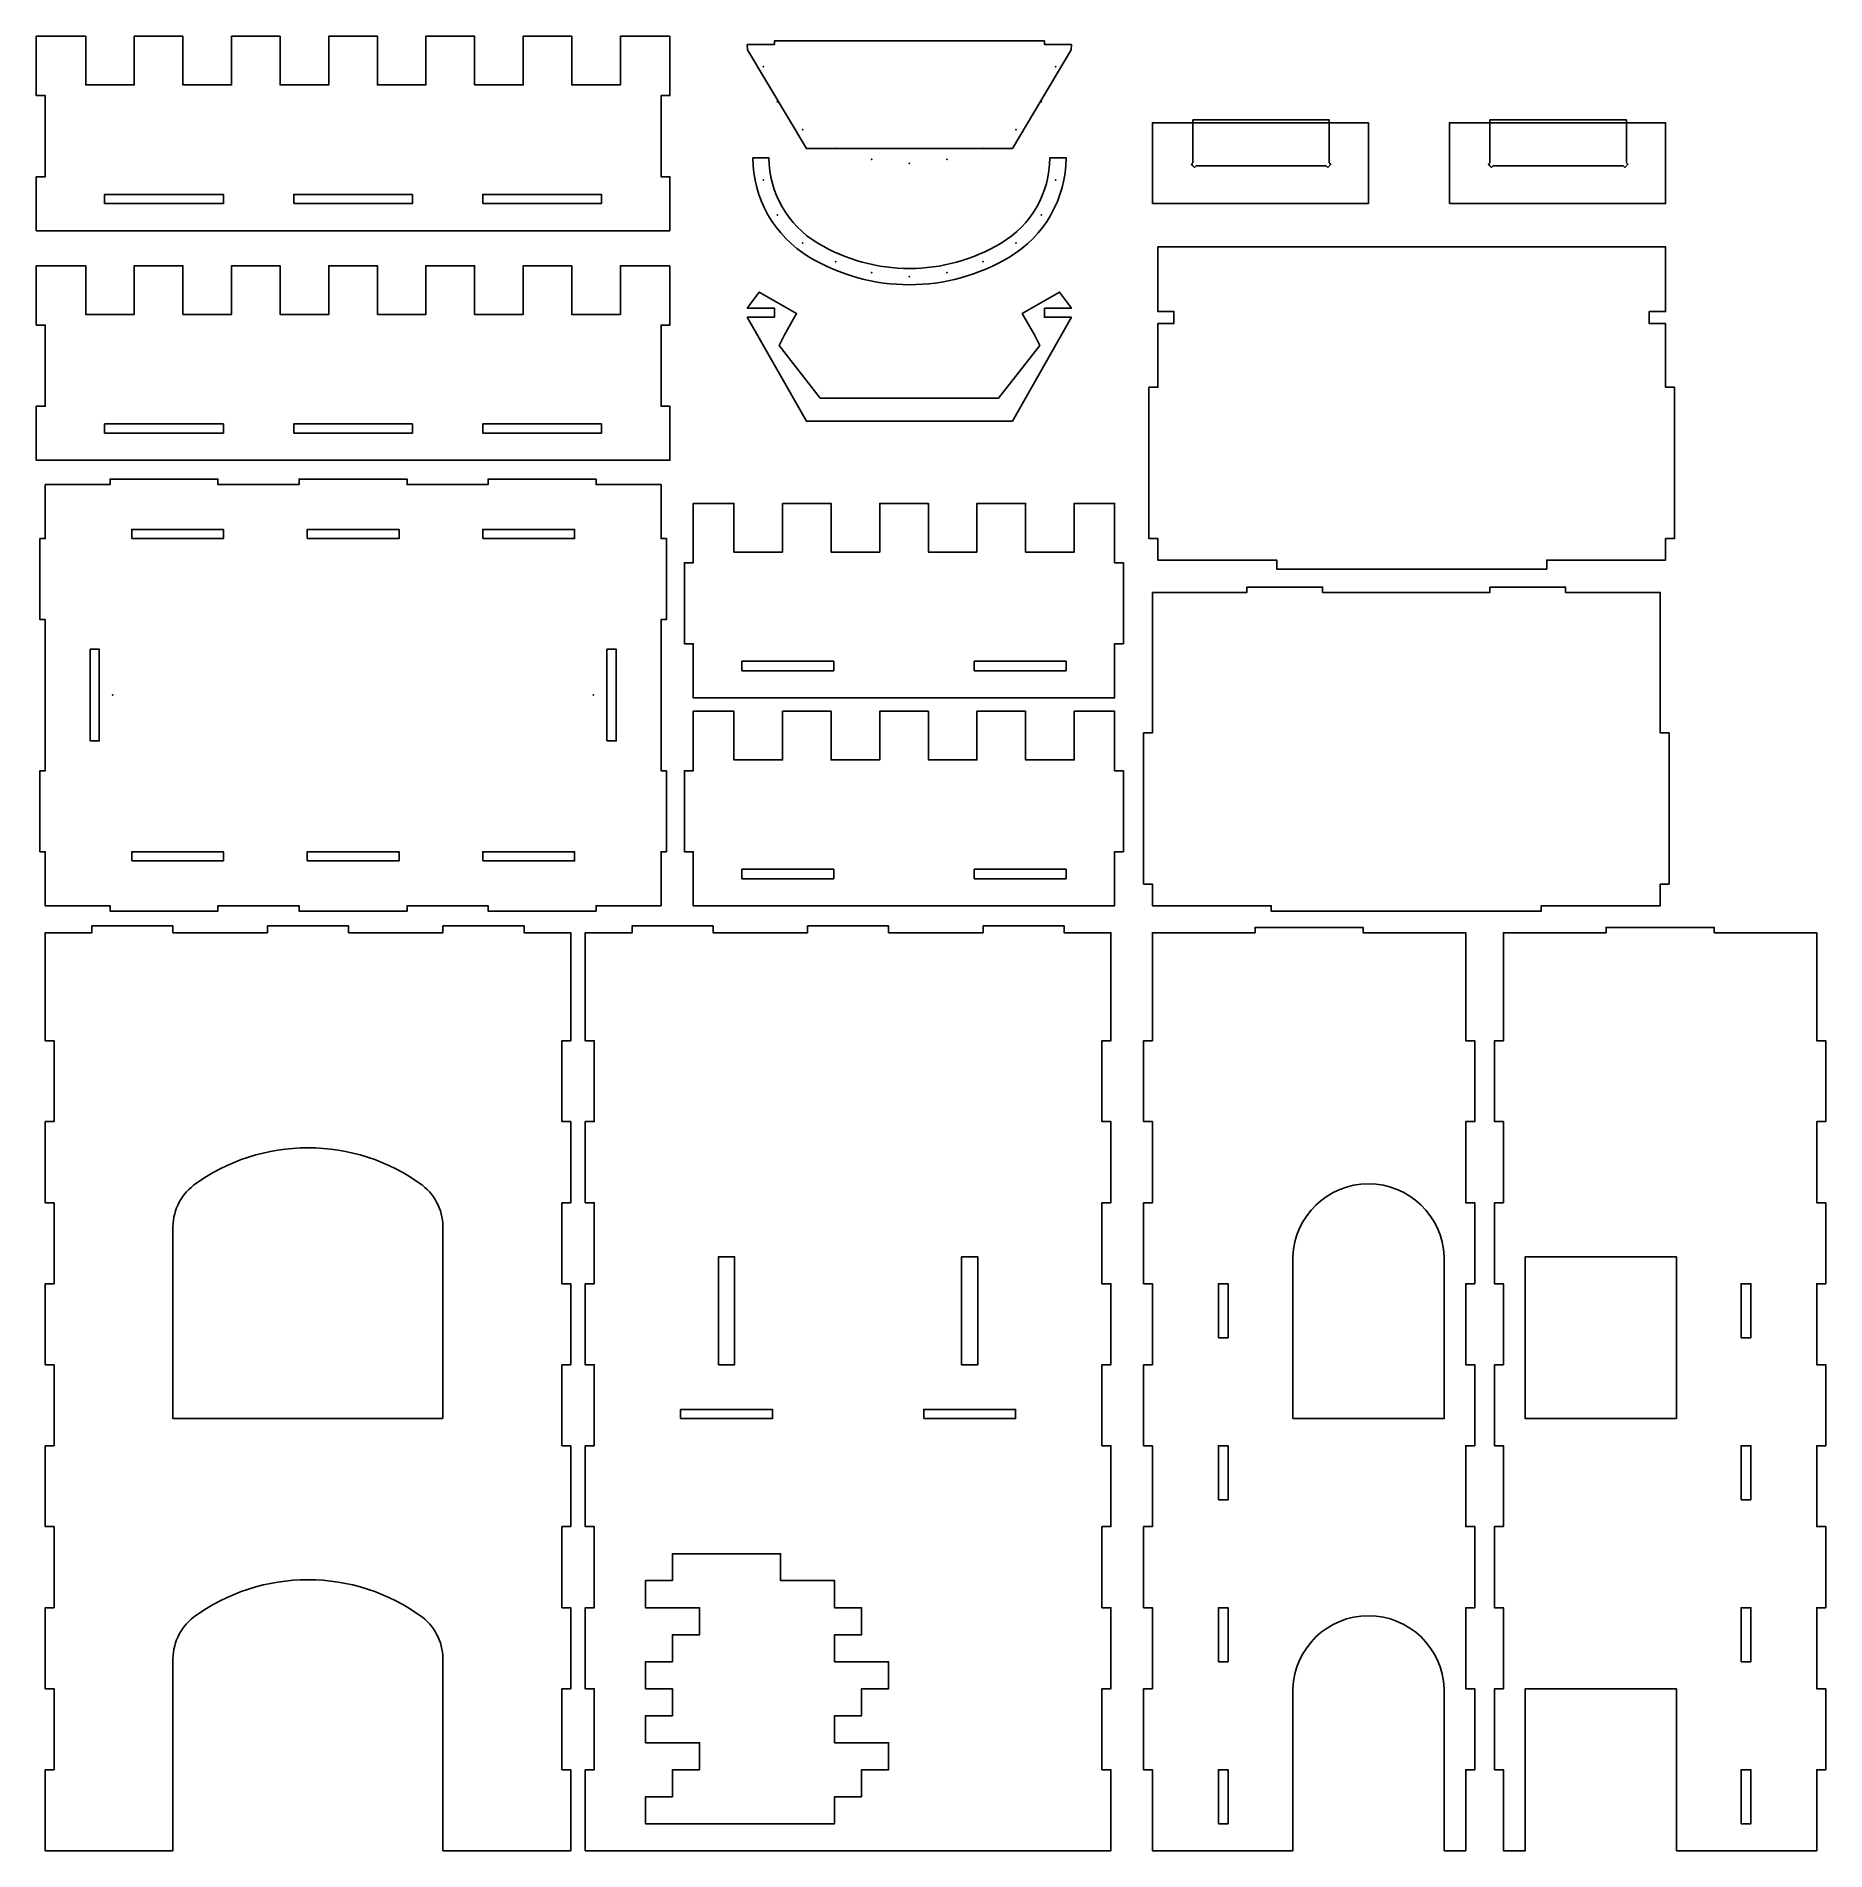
# Model space of a CAD drawing. Header units: millimetres. Extents: x -6 to 1163, y 0 to 1186.
import ezdxf

# ---------------------------------------------------------------- set-up
doc = ezdxf.new("R2010")
doc.units = ezdxf.units.MM
doc.layers.add('PAR_DEFAUT', color=70, linetype='Continuous')

msp = doc.modelspace()

# ---------------------------------------------------------------- linework, layer by layer
at = {"layer": 'PAR_DEFAUT'}
for points in [[(723.5, 1076.5), (864.7, 1076.5), (864.7, 1129.4), (723.5, 1129.4)], [(917.6, 1076.5), (1058.8, 1076.5), (1058.8, 1129.4), (917.6, 1129.4)], [(38.8, 1076.5), (116.5, 1076.5), (116.5, 1082.5), (38.8, 1082.5)], [(162.4, 1076.5), (240, 1076.5), (240, 1082.5), (162.4, 1082.5)], [(285.9, 1076.5), (363.5, 1076.5), (363.5, 1082.5), (285.9, 1082.5)], [(38.8, 926.5), (116.5, 926.5), (116.5, 932.5), (38.8, 932.5)], [(162.4, 926.5), (240, 926.5), (240, 932.5), (162.4, 932.5)], [(285.9, 926.5), (363.5, 926.5), (363.5, 932.5), (285.9, 932.5)], [(-3.5, 857.6), (-3.5, 804.7), (0, 804.7), (0, 787.1), (0, 723.5), (0, 705.9), (-3.5, 705.9), (-3.5, 652.9), (0, 652.9), (0, 617.6), (10.6, 617.6), (42.4, 617.6), (42.4, 614.1), (112.9, 614.1), (112.9, 617.6), (165.9, 617.6), (165.9, 614.1), (236.5, 614.1), (236.5, 617.6), (289.4, 617.6), (289.4, 614.1), (360, 614.1), (360, 617.6), (391.8, 617.6), (402.4, 617.6), (402.4, 652.9), (405.9, 652.9), (405.9, 705.9), (402.4, 705.9), (402.4, 723.5), (402.4, 787.1), (402.4, 804.7), (405.9, 804.7), (405.9, 857.6), (402.4, 857.6), (402.4, 892.9), (391.8, 892.9), (360, 892.9), (360, 896.5), (289.4, 896.5), (289.4, 892.9), (236.5, 892.9), (236.5, 896.5), (165.9, 896.5), (165.9, 892.9), (112.9, 892.9), (112.9, 896.5), (42.4, 896.5), (42.4, 892.9), (10.6, 892.9), (0, 892.9), (0, 857.6)], [(529.4, 753.5), (423.5, 753.5), (423.5, 788.8), (417.7, 788.8), (417.7, 824.1), (417.7, 841.8), (423.5, 841.8), (423.5, 859.4), (423.5, 880.6), (450, 880.6), (450, 848.8), (481.8, 848.8), (481.8, 880.6), (513.5, 880.6), (513.5, 848.8), (529.4, 848.8), (545.3, 848.8), (545.3, 880.6), (577.1, 880.6), (577.1, 848.8), (592.9, 848.8), (608.8, 848.8), (608.8, 880.6), (640.6, 880.6), (640.6, 848.8), (672.4, 848.8), (672.4, 880.6), (698.8, 880.6), (698.8, 859.4), (698.8, 841.8), (704.6, 841.8), (704.6, 824.1), (704.6, 788.8), (698.8, 788.8), (698.8, 753.5), (592.9, 753.5)], [(56.5, 857.6), (116.5, 857.6), (116.5, 863.6), (56.5, 863.6)], [(171.2, 857.6), (231.2, 857.6), (231.2, 863.6), (171.2, 863.6)], [(285.9, 857.6), (345.9, 857.6), (345.9, 863.6), (285.9, 863.6)], [(723.5, 822.4), (723.5, 730.6), (717.7, 730.6), (717.7, 631.8), (723.5, 631.8), (723.5, 617.6), (783.5, 617.6), (801.2, 617.6), (801.2, 614.1), (977.6, 614.1), (977.6, 617.6), (995.3, 617.6), (1055.3, 617.6), (1055.3, 631.8), (1061.1, 631.8), (1061.1, 730.6), (1055.3, 730.6), (1055.3, 822.4), (993.5, 822.4), (993.5, 825.9), (944.1, 825.9), (944.1, 822.4), (834.7, 822.4), (834.7, 825.9), (785.3, 825.9), (785.3, 822.4)], [(29.3, 725.3), (35.3, 725.3), (35.3, 785.3), (29.3, 785.3)], [(367.1, 725.3), (373.1, 725.3), (373.1, 785.3), (367.1, 785.3)], [(455.3, 771.2), (515.3, 771.2), (515.3, 777.4), (455.3, 777.4)], [(607.1, 771.2), (667.1, 771.2), (667.1, 777.4), (607.1, 777.4)], [(529.4, 617.6), (423.5, 617.6), (423.5, 652.9), (417.7, 652.9), (417.7, 688.2), (417.7, 705.9), (423.5, 705.9), (423.5, 723.5), (423.5, 744.7), (450, 744.7), (450, 712.9), (481.8, 712.9), (481.8, 744.7), (513.5, 744.7), (513.5, 712.9), (529.4, 712.9), (545.3, 712.9), (545.3, 744.7), (577.1, 744.7), (577.1, 712.9), (592.9, 712.9), (608.8, 712.9), (608.8, 744.7), (640.6, 744.7), (640.6, 712.9), (672.4, 712.9), (672.4, 744.7), (698.8, 744.7), (698.8, 723.5), (698.8, 705.9), (704.6, 705.9), (704.6, 688.2), (704.6, 652.9), (698.8, 652.9), (698.8, 617.6), (592.9, 617.6)], [(56.5, 646.9), (116.5, 646.9), (116.5, 652.9), (56.5, 652.9)], [(171.2, 646.9), (231.2, 646.9), (231.2, 652.9), (171.2, 652.9)], [(285.9, 646.9), (345.9, 646.9), (345.9, 652.9), (285.9, 652.9)], [(455.3, 635.3), (515.3, 635.3), (515.3, 641.5), (455.3, 641.5)], [(607.1, 635.3), (667.1, 635.3), (667.1, 641.5), (607.1, 641.5)], [(408.2, 0), (411.2, 0), (417, 0), (632.3, 0), (638.1, 0), (641.1, 0), (647.3, 0), (649.9, 0), (655.8, 0), (692.3, 0), (696.4, 0), (696.4, 52.9), (690.5, 52.9), (690.5, 105.9), (696.4, 105.9), (696.4, 158.8), (690.5, 158.8), (690.5, 211.8), (696.4, 211.8), (696.4, 264.7), (690.5, 264.7), (690.5, 300), (690.5, 317.6), (696.4, 317.6), (696.4, 370.6), (690.5, 370.6), (690.5, 423.5), (696.4, 423.5), (696.4, 441.2), (696.4, 476.5), (690.5, 476.5), (690.5, 529.4), (696.4, 529.4), (696.4, 547.1), (696.4, 582.4), (696.4, 600), (692.3, 600), (665.8, 600), (665.8, 604.4), (612.9, 604.4), (612.9, 600), (551.1, 600), (551.1, 604.4), (498.2, 604.4), (498.2, 600), (436.4, 600), (436.4, 604.4), (383.5, 604.4), (383.5, 600), (357, 600), (352.9, 600), (352.9, 582.4), (352.9, 529.4), (358.8, 529.4), (358.8, 476.5), (352.9, 476.5), (352.9, 423.5), (358.8, 423.5), (358.8, 370.6), (352.9, 370.6), (352.9, 317.6), (358.8, 317.6), (358.8, 300), (358.8, 264.7), (352.9, 264.7), (352.9, 211.8), (358.8, 211.8), (358.8, 158.8), (352.9, 158.8), (352.9, 105.9), (358.8, 105.9), (358.8, 52.9), (352.9, 52.9), (352.9, 0), (357, 0), (393.5, 0), (399.4, 0), (402, 0)], [(439.9, 317.6), (450.5, 317.6), (450.5, 388.2), (439.9, 388.2)], [(598.8, 317.6), (609.4, 317.6), (609.4, 388.2), (598.8, 388.2)], [(766.6, 335.3), (772.9, 335.3), (772.9, 370.6), (766.6, 370.6)], [(1108.2, 335.3), (1114.6, 335.3), (1114.6, 370.6), (1108.2, 370.6)], [(415.2, 282.4), (475.2, 282.4), (475.2, 288.4), (415.2, 288.4)], [(574.1, 282.4), (634.1, 282.4), (634.1, 288.4), (574.1, 288.4)], [(766.6, 229.4), (772.9, 229.4), (772.9, 264.7), (766.6, 264.7)], [(1108.2, 229.4), (1114.6, 229.4), (1114.6, 264.7), (1108.2, 264.7)], [(409.9, 17.6), (392.3, 17.6), (392.3, 35.3), (409.9, 35.3), (409.9, 52.9), (427.6, 52.9), (427.6, 70.6), (409.9, 70.6), (392.3, 70.6), (392.3, 88.2), (409.9, 88.2), (409.9, 105.9), (392.3, 105.9), (392.3, 123.5), (409.9, 123.5), (409.9, 141.2), (427.6, 141.2), (427.6, 158.8), (392.3, 158.8), (392.3, 176.5), (409.9, 176.5), (409.9, 194.1), (462.9, 194.1), (480.5, 194.1), (480.5, 176.5), (515.8, 176.5), (515.8, 158.8), (533.5, 158.8), (533.5, 141.2), (515.8, 141.2), (515.8, 123.5), (551.1, 123.5), (551.1, 105.9), (533.5, 105.9), (533.5, 88.2), (515.8, 88.2), (515.8, 70.6), (551.1, 70.6), (551.1, 52.9), (533.5, 52.9), (533.5, 35.3), (515.8, 35.3), (515.8, 17.6)], [(766.6, 123.5), (772.9, 123.5), (772.9, 158.8), (766.6, 158.8)], [(1108.2, 123.5), (1114.6, 123.5), (1114.6, 158.8), (1108.2, 158.8)], [(766.6, 17.6), (772.9, 17.6), (772.9, 52.9), (766.6, 52.9)], [(1108.2, 17.6), (1114.6, 17.6), (1114.6, 52.9), (1108.2, 52.9)]]:
    msp.add_lwpolyline(points, close=True, dxfattribs=at)
for points in [[(462.4, 1106.5), (472.9, 1106.5, 0.263449), (504.8, 1050.7, 0.276984), (624.6, 1050.7, 0.263449), (656.5, 1106.5), (667.1, 1106.5, -0.263449), (630.1, 1041.6, -0.276984), (499.3, 1041.6, -0.263449)], [(259.9, 0), (279.4, 0), (285.2, 0), (288.2, 0), (294.4, 0), (297, 0), (302.8, 0), (339.4, 0), (343.4, 0), (343.4, 52.9), (337.6, 52.9), (337.6, 105.9), (343.4, 105.9), (343.4, 158.8), (337.6, 158.8), (337.6, 211.8), (343.4, 211.8), (343.4, 264.7), (337.6, 264.7), (337.6, 300), (337.6, 317.6), (343.4, 317.6), (343.4, 370.6), (337.6, 370.6), (337.6, 423.5), (343.4, 423.5), (343.4, 441.2), (343.4, 476.5), (337.6, 476.5), (337.6, 529.4), (343.4, 529.4), (343.4, 547.1), (343.4, 582.4), (343.4, 600), (339.4, 600), (312.9, 600), (312.9, 604.4), (259.9, 604.4), (259.9, 600), (198.2, 600), (198.2, 604.4), (145.2, 604.4), (145.2, 600), (83.5, 600), (83.5, 604.4), (30.5, 604.4), (30.5, 600), (4.1, 600), (0, 600), (0, 582.4), (0, 529.4), (5.8, 529.4), (5.8, 476.5), (0, 476.5), (0, 423.5), (5.8, 423.5), (5.8, 370.6), (0, 370.6), (0, 317.6), (5.8, 317.6), (5.8, 300), (5.8, 264.7), (0, 264.7), (0, 211.8), (5.8, 211.8), (5.8, 158.8), (0, 158.8), (0, 105.9), (5.8, 105.9), (5.8, 52.9), (0, 52.9), (0, 0), (4.1, 0), (40.6, 0), (46.4, 0), (49.1, 0), (55.2, 0), (58.2, 0), (64.1, 0), (83.5, 0), (83.5, 105.9), (83.5, 123.5, -0.241037), (96.9, 152.6, -0.327984), (246.5, 152.6, -0.241037), (259.9, 123.5), (259.9, 105.9)], [(914.1, 0), (917.6, 0), (923.5, 0), (928.2, 0), (928.2, 52.9), (934.1, 52.9), (934.1, 105.9), (928.2, 105.9), (928.2, 158.8), (934.1, 158.8), (934.1, 211.8), (928.2, 211.8), (928.2, 264.7), (934.1, 264.7), (934.1, 317.6), (928.2, 317.6), (928.2, 370.6), (934.1, 370.6), (934.1, 423.5), (928.2, 423.5), (928.2, 476.5), (934.1, 476.5), (934.1, 529.4), (928.2, 529.4), (928.2, 582.4), (928.2, 600), (923.5, 600), (917.6, 600), (896.5, 600), (867, 600), (861.2, 600), (861.2, 603.5), (790.6, 603.5), (790.6, 600), (761.1, 600), (755.3, 600), (734.1, 600), (729.4, 600), (723.5, 600), (723.5, 582.4), (723.5, 529.4), (717.7, 529.4), (717.7, 476.5), (723.5, 476.5), (723.5, 423.5), (717.7, 423.5), (717.7, 370.6), (723.5, 370.6), (723.5, 317.6), (717.7, 317.6), (717.7, 264.7), (723.5, 264.7), (723.5, 211.8), (717.7, 211.8), (717.7, 158.8), (723.5, 158.8), (723.5, 105.9), (717.7, 105.9), (717.7, 52.9), (723.5, 52.9), (723.5, 0), (729.4, 0), (734.1, 0), (755.3, 0), (761.1, 0), (815.3, 0), (815.3, 105.9, -0.964923), (914.1, 105.9)], [(259.9, 282.4), (259.9, 388.2), (259.9, 405.9, 0.241037), (246.5, 434.9, 0.327984), (96.9, 434.9, 0.241037), (83.5, 405.9), (83.5, 388.2), (83.5, 282.4)], [(815.3, 282.4), (815.3, 388.2, -0.964923), (914.1, 388.2), (914.1, 282.4)]]:
    msp.add_lwpolyline(points, format="xyb", close=True, dxfattribs=at)
for points in [[(408.2, 1185.9, 0), (408.2, 1164.7, 0), (408.2, 1147.1, 0), (402.4, 1147.1, 0), (402.4, 1129.4, 0), (402.4, 1094.1, 0), (408.2, 1094.1, 0), (408.2, 1058.8, 0), (-5.8, 1058.8, 0), (-5.8, 1094.1, 0), (0, 1094.1, 0), (0, 1129.4, 0), (0, 1147.1, 0), (-5.8, 1147.1, 0), (-5.8, 1164.7, 0), (-5.8, 1185.9, 0), (0, 1185.9, 0), (26.5, 1185.9, 0), (26.5, 1154.1, 0), (58.2, 1154.1, 0), (58.2, 1185.9, 0), (90, 1185.9, 0), (90, 1154.1, 0), (121.8, 1154.1, 0), (121.8, 1185.9, 0), (153.5, 1185.9, 0), (153.5, 1154.1, 0), (185.3, 1154.1, 0), (185.3, 1185.9, 0), (197.6, 1185.9, 0), (204.7, 1185.9, 0), (217.1, 1185.9, 0), (217.1, 1154.1, 0), (248.8, 1154.1, 0), (248.8, 1185.9, 0), (280.6, 1185.9, 0), (280.6, 1154.1, 0), (312.4, 1154.1, 0), (312.4, 1185.9, 0), (344.1, 1185.9, 0), (344.1, 1154.1, 0), (375.9, 1154.1, 0), (375.9, 1185.9, 0), (402.4, 1185.9, 0)], [(458.8, 1180.6, 0), (458.9, 1177.1, 0), (497.4, 1112.5, 0), (632, 1112.5, 0), (670.5, 1177.1, 0), (670.6, 1180.6, 0), (652.9, 1180.6, 0), (652.9, 1182.9, 0), (476.5, 1182.9, 0), (476.5, 1180.6, 0)], [(837.1, 1101.2, 0), (752, 1101.2, 0), (751, 1100.2, 0), (750, 1101.2, 0), (749, 1102.2, 0), (750, 1103.2, 0), (750, 1131.2, 0), (839.1, 1131.2, 0), (839.1, 1103.2, 0), (840.1, 1102.2, 0), (838.1, 1100.2, 0)], [(1031.2, 1101.2, 0), (946.1, 1101.2, 0), (945.1, 1100.2, 0), (944.1, 1101.2, 0), (943.1, 1102.2, 0), (944.1, 1103.2, 0), (944.1, 1131.2, 0), (1033.2, 1131.2, 0), (1033.2, 1103.2, 0), (1034.2, 1102.2, 0), (1032.2, 1100.2, 0)], [(727.1, 998.1, 0), (727.1, 956.5, 0), (721.2, 956.5, 0), (721.2, 857.6, 0), (727.1, 857.6, 0), (727.1, 843.5, 0), (787.1, 843.5, 0), (804.7, 843.5, 0), (804.7, 837.7, 0), (981.2, 837.7, 0), (981.2, 843.5, 0), (998.8, 843.5, 0), (1058.8, 843.5, 0), (1058.8, 857.6, 0), (1064.6, 857.6, 0), (1064.6, 956.5, 0), (1058.8, 956.5, 0), (1058.8, 998.1, 0), (1057.1, 998.1, 0), (1048.2, 998.1, 0), (1048.2, 1005.9, 0), (1057.1, 1005.9, 0), (1058.8, 1005.9, 0), (1058.8, 1048.2, 0), (997.1, 1048.2, 0), (947.6, 1048.2, 0), (838.2, 1048.2, 0), (788.8, 1048.2, 0), (727.1, 1048.2, 0), (727.1, 1005.9, 0), (728.8, 1005.9, 0), (737.6, 1005.9, 0), (737.6, 998.1, 0), (728.8, 998.1, 0)], [(408.2, 1035.9, 0), (408.2, 1014.7, 0), (408.2, 997.1, 0), (402.4, 997.1, 0), (402.4, 979.4, 0), (402.4, 944.1, 0), (408.2, 944.1, 0), (408.2, 908.8, 0), (-5.8, 908.8, 0), (-5.8, 944.1, 0), (0, 944.1, 0), (0, 979.4, 0), (0, 997.1, 0), (-5.8, 997.1, 0), (-5.8, 1014.7, 0), (-5.8, 1035.9, 0), (0, 1035.9, 0), (26.5, 1035.9, 0), (26.5, 1004.1, 0), (58.2, 1004.1, 0), (58.2, 1035.9, 0), (90, 1035.9, 0), (90, 1004.1, 0), (121.8, 1004.1, 0), (121.8, 1035.9, 0), (153.5, 1035.9, 0), (153.5, 1004.1, 0), (185.3, 1004.1, 0), (185.3, 1035.9, 0), (197.6, 1035.9, 0), (204.7, 1035.9, 0), (217.1, 1035.9, 0), (217.1, 1004.1, 0), (248.8, 1004.1, 0), (248.8, 1035.9, 0), (280.6, 1035.9, 0), (280.6, 1004.1, 0), (312.4, 1004.1, 0), (312.4, 1035.9, 0), (344.1, 1035.9, 0), (344.1, 1004.1, 0), (375.9, 1004.1, 0), (375.9, 1035.9, 0), (402.4, 1035.9, 0)], [(652.9, 1008.2, 0), (652.9, 1002.3, 0), (661.8, 1002.3, 0), (670.6, 1002.3, 0), (632, 934.3, 0), (497.4, 934.3, 0), (458.8, 1002.3, 0), (467.6, 1002.3, 0), (476.5, 1002.3, 0), (476.5, 1008.2, 0), (467.6, 1008.2, 0), (458.8, 1008.2, 0), (466.6, 1018.7, 0), (491, 1004.6, 0), (483, 990.7, 0), (479.5, 983.7, 0), (506.5, 949.4, 0), (622.9, 949.4, 0), (649.9, 983.7, 0), (646.4, 990.7, 0), (638.4, 1004.6, 0), (662.8, 1018.7, 0), (670.6, 1008.2, 0)], [(1065.9, 0, 0), (1125.9, 0, 0), (1147.1, 0, 0), (1152.9, 0, 0), (1157.6, 0, 0), (1157.6, 52.9, 0), (1163.5, 52.9, 0), (1163.5, 105.9, 0), (1157.6, 105.9, 0), (1157.6, 158.8, 0), (1163.5, 158.8, 0), (1163.5, 211.8, 0), (1157.6, 211.8, 0), (1157.6, 264.7, 0), (1163.5, 264.7, 0), (1163.5, 317.6, 0), (1157.6, 317.6, 0), (1157.6, 370.6, 0), (1163.5, 370.6, 0), (1163.5, 423.5, 0), (1157.6, 423.5, 0), (1157.6, 476.5, 0), (1163.5, 476.5, 0), (1163.5, 529.4, 0), (1157.6, 529.4, 0), (1157.6, 582.4, 0), (1157.6, 600, 0), (1152.9, 600, 0), (1147.1, 600, 0), (1125.9, 600, 0), (1096.4, 600, 0), (1090.6, 600, 0), (1090.6, 603.5, 0), (1020, 603.5, 0), (1020, 600, 0), (990.5, 600, 0), (984.7, 600, 0), (963.5, 600, 0), (958.8, 600, 0), (952.9, 600, 0), (952.9, 582.4, 0), (952.9, 529.4, 0), (947.1, 529.4, 0), (947.1, 476.5, 0), (952.9, 476.5, 0), (952.9, 423.5, 0), (947.1, 423.5, 0), (947.1, 370.6, 0), (952.9, 370.6, 0), (952.9, 317.6, 0), (947.1, 317.6, 0), (947.1, 264.7, 0), (952.9, 264.7, 0), (952.9, 211.8, 0), (947.1, 211.8, 0), (947.1, 158.8, 0), (952.9, 158.8, 0), (952.9, 105.9, 0), (947.1, 105.9, 0), (947.1, 52.9, 0), (952.9, 52.9, 0), (952.9, 0, 0), (958.8, 0, 0), (963.5, 0, 0), (967.1, 0, 0), (967.1, 105.9, 0), (1065.9, 105.9, 0)], [(1065.9, 282.4, 0), (1065.9, 388.2, 0), (967.1, 388.2, 0), (967.1, 282.4, 0)]]:
    msp.add_polyline3d(points, close=True, dxfattribs=at)
for p in [(469.2, 1166), (660.2, 1166), (478.4, 1143.1), (651, 1143.1), (495, 1124.8), (634.4, 1124.8), (516.5, 1112.7), (540.1, 1105.4), (564.7, 1102.9), (589.3, 1105.4), (612.9, 1112.7), (469.2, 1091.9), (660.2, 1091.9), (478.4, 1069), (651, 1069), (495, 1050.7), (634.4, 1050.7), (516.5, 1038.6), (612.9, 1038.6), (540.1, 1031.3), (564.7, 1028.8), (589.3, 1031.3), (44.1, 755.3), (358.2, 755.3)]:
    msp.add_point(p, dxfattribs=at)

doc.saveas('drawing.dxf')
